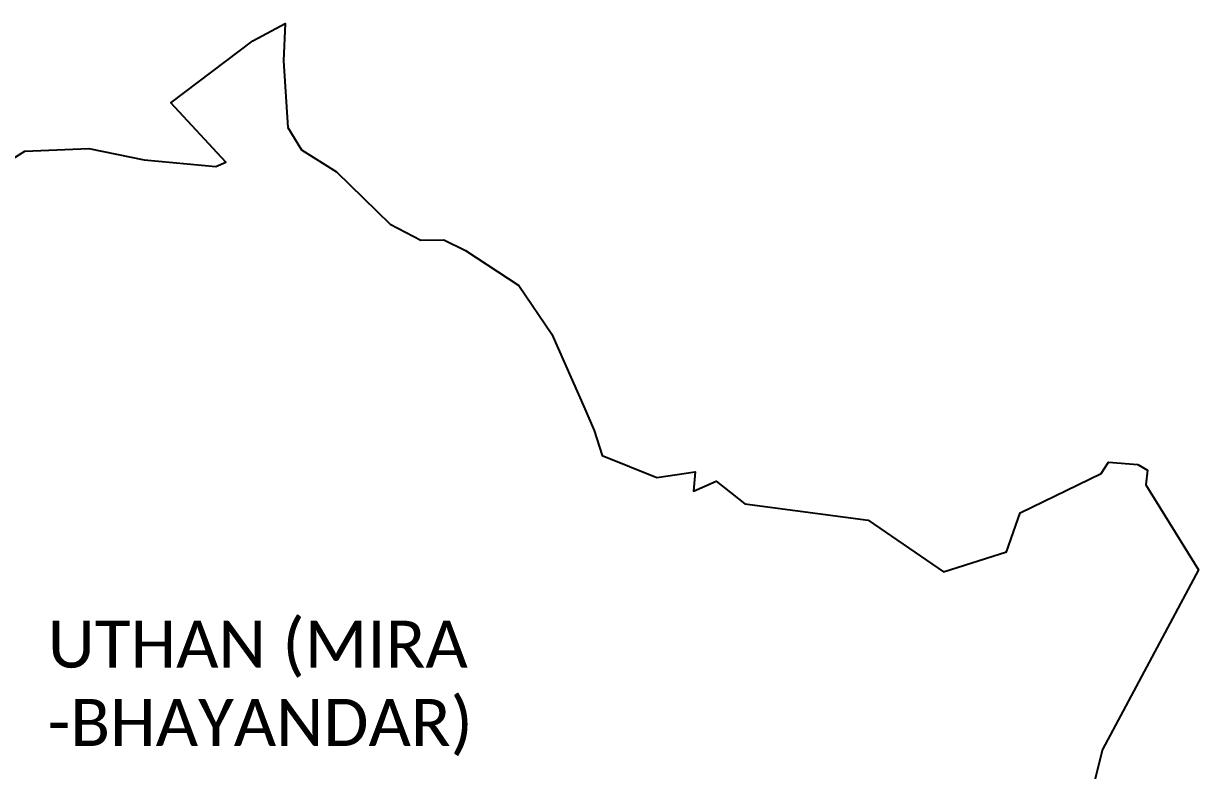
# Model space of a CAD drawing. Header units: metres. Extents: x 266558 to 272991, y 2129469 to 2134388.
# Drawn here: x 269775 to 272991, y 2131376 to 2133422 of the extents above; entities that cross this region are included whole.
import ezdxf

# ---------------------------------------------------------------- set-up
doc = ezdxf.new("R2010")
doc.units = ezdxf.units.M
doc.layers.add('MUDFLATS', color=40, linetype='Continuous')
doc.layers.add('VILLAGE NAME', color=250, linetype='Continuous')

msp = doc.modelspace()

# ---------------------------------------------------------------- linework, layer by layer
at = {"color": 3}
for points in [[(269681.3, 2133012.7), (269778, 2133073), (269953, 2133080.3), (270104.6, 2133049.4), (270300.8, 2133030.5), (270328.8, 2133042.6), (270178.3, 2133205.3), (270402.5, 2133374.5), (270490.6, 2133422.5), (270486.6, 2133320.2), (270497.8, 2133137.6), (270535.4, 2133076.7), (270631.1, 2133015.8), (270778.4, 2132872.5), (270862.4, 2132828.7), (270925.1, 2132830.3), (270984.1, 2132801.1), (271130.9, 2132704.7), (271221, 2132571.4), (271310.7, 2132367.2), (271336.8, 2132307.7), (271358.2, 2132238.7), (271508.3, 2132178.7), (271613.4, 2132194.8), (271608.2, 2132141.7), (271670.3, 2132168.6), (271749.2, 2132106.9), (272087, 2132061.6), (272292.8, 2131920.6), (272465.4, 2131974.9), (272503, 2132081.8), (272724.4, 2132189.9), (272744.5, 2132220.5), (272824.6, 2132214.3)], [(272851.1, 2132198.6), (272846.5, 2132158.6), (272991, 2131925.6), (272728.4, 2131434), (272608.7, 2130959.3), (272815.2, 2130690.9), (272859, 2130515.5), (272834.9, 2130238.4), (272639, 2130073.7), (271294.9, 2129469.3), (270874.5, 2129632.7)]]:
    msp.add_lwpolyline(points, dxfattribs=at)
at = {"layer": 'MUDFLATS', "color": 3}
msp.add_lwpolyline([(272824.6, 2132214.3), (272851.1, 2132198.6)], dxfattribs=at)

# ---------------------------------------------------------------- texts
at = {"layer": 'VILLAGE NAME', "insert": (269841.1, 2131786.7), "char_height": 128.647, "attachment_point": 1}
msp.add_mtext_dynamic_manual_height_columns('{\\fCalibri|b0|i0|c0|p34;UTHAN (MIRA -BHAYANDAR)}', width=1449.11, gutter_width=643.2, heights=[0], dxfattribs=at)

doc.saveas('drawing.dxf')
